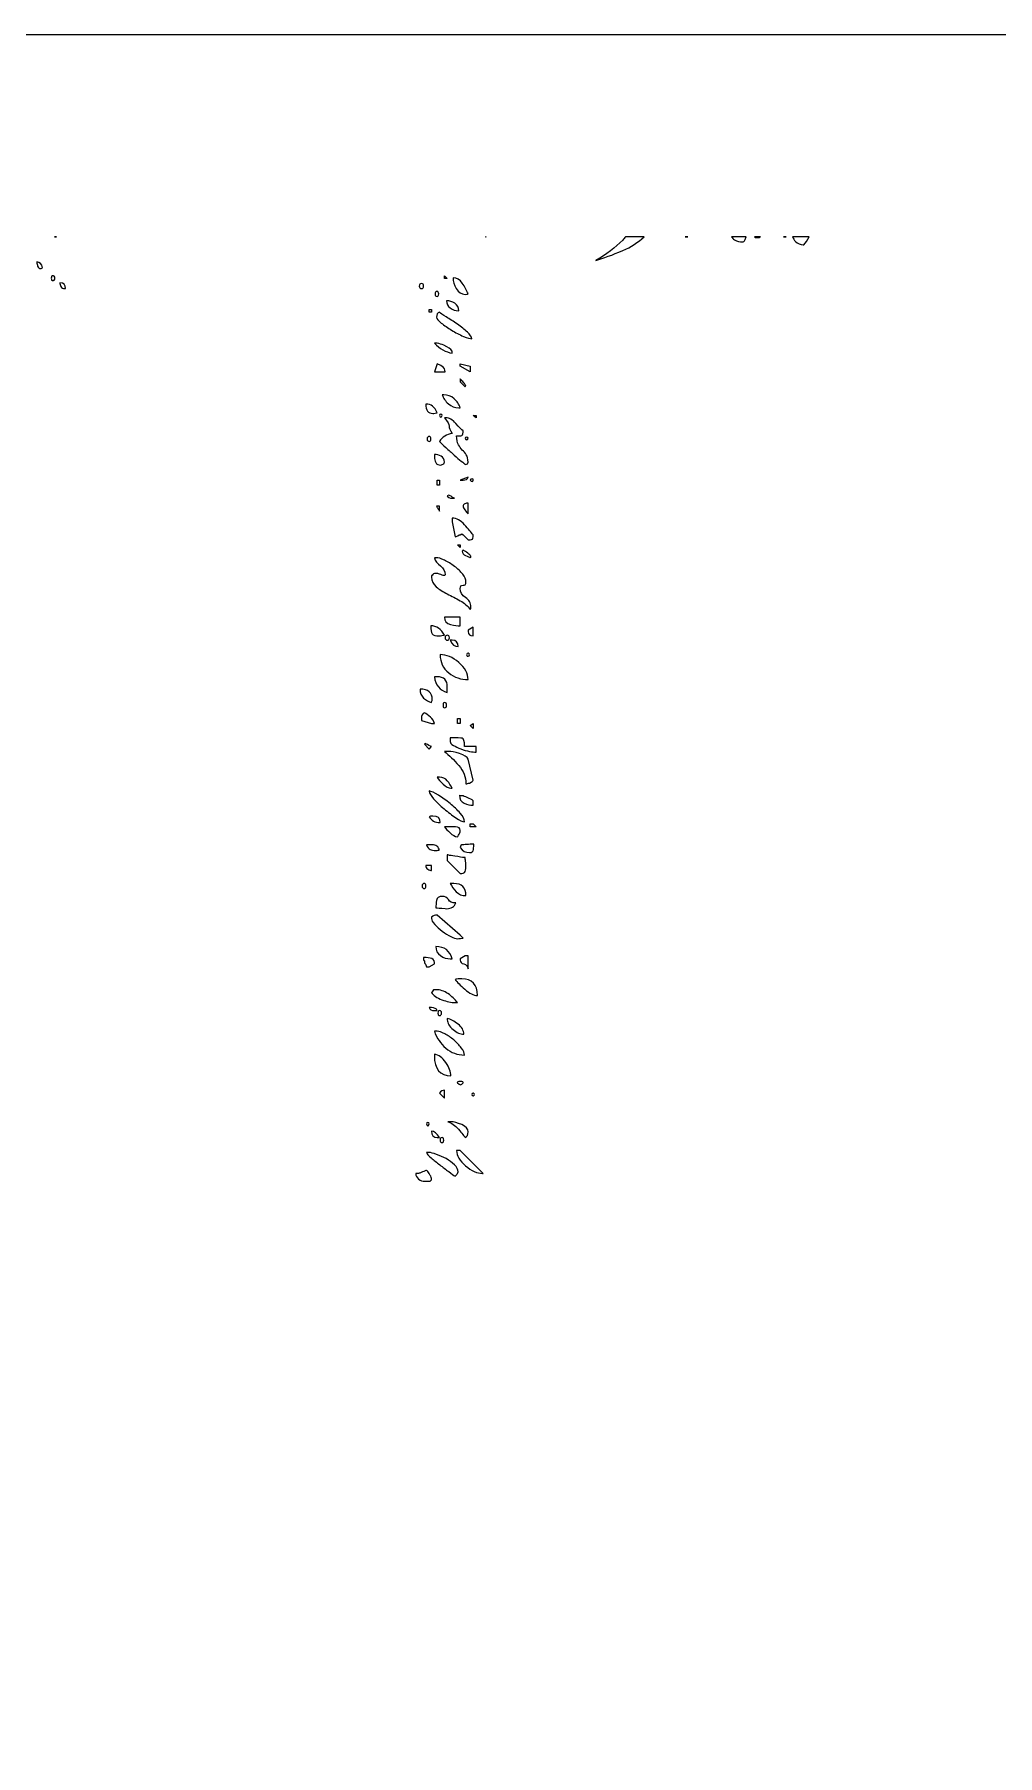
# Model space of a CAD drawing. Extents: x 915 to 2086, y -2344 to -655.
# Drawn here: x 1696.7 to 1814.8, y -866.4 to -655.3 of the extents above; entities that cross this region are included whole.
import ezdxf

# ---------------------------------------------------------------- set-up
doc = ezdxf.new("R2010")
doc.units = 0
doc.header["$MEASUREMENT"] = 0
doc.layers.add('Layer 1', color=7, linetype='Continuous')

# ---------------------------------------------------------------- blocks, each defined once
blk = doc.blocks.new('block 2')
at = {"layer": 'Layer 1', "lineweight": 0}
for points in [[(1746.98, -685.25), (1746.98, -684.9), (1747.34, -685.25), (1746.98, -685.25)], [(1745.13, -689.39), (1745.13, -689.04), (1745.4, -689.04), (1745.4, -689.39), (1745.13, -689.39)], [(1748.92, -695.99), (1748.92, -695.72), (1750.15, -695.99), (1750.15, -696.69), (1748.92, -695.99)], [(1750.86, -702.33), (1750.5, -702.06), (1750.86, -702.06), (1750.86, -702.33)], [(1746.1, -710.6), (1746.1, -709.98), (1746.37, -709.98), (1746.37, -710.6), (1746.1, -710.6)], [(1748.92, -717.91), (1748.92, -718.26), (1748.57, -717.91), (1748.92, -717.91)], [(1748.92, -739.2), (1748.92, -739.82), (1748.57, -739.82), (1748.57, -739.2), (1748.92, -739.2)], [(1750.5, -739.82), (1750.5, -740.44), (1750.15, -740.09), (1750.5, -739.82)], [(1750.15, -752.5), (1750.15, -752.14), (1750.5, -752.14), (1750.86, -752.5), (1750.15, -752.5)]]:
    blk.add_lwpolyline(points, dxfattribs=at)
for points, knots in [([(2085.86, -929.01), (2085.63, -928.87), (2085.41, -928.75), (2085.18, -928.61), (2085.18, -928.61), (2085.18, -716.49), (2085.18, -716.49), (2085.18, -682.75), (2057.73, -655.31), (2024, -655.31), (2024, -655.31), (976.9, -655.31), (976.9, -655.31), (943.16, -655.31), (915.72, -682.75), (915.72, -716.49), (915.72, -716.49), (915.72, -928.61), (915.72, -928.61), (915.49, -928.75), (915.27, -928.87), (915.04, -929.01), (915.04, -929.01), (915.28, -929.05), (915.72, -929.14), (915.72, -929.14), (915.72, -2282.96), (915.72, -2282.96), (915.72, -2316.7), (943.16, -2344.14), (976.9, -2344.14), (976.9, -2344.14), (2024, -2344.14), (2024, -2344.14), (2057.73, -2344.14), (2085.18, -2316.7), (2085.18, -2282.96), (2085.18, -2282.96), (2085.18, -929.14), (2085.18, -929.14), (2085.62, -929.05), (2085.86, -929.01), (2085.86, -929.01)], [0, 0, 0, 0, 1, 1, 1, 2, 2, 2, 3, 3, 3, 4, 4, 4, 5, 5, 5, 6, 6, 6, 7, 7, 7, 8, 8, 8, 9, 9, 9, 10, 10, 10, 11, 11, 11, 12, 12, 12, 13, 13, 13, 14, 14, 14, 14]), ([(1699.16, -680.13), (1699.16, -680.13), (1699.4, -680.13), (1699.4, -680.13), (1699.36, -680.13), (1699.32, -680.15), (1699.28, -680.15), (1699.24, -680.15), (1699.2, -680.13), (1699.16, -680.13)], [0, 0, 0, 0, 1, 1, 1, 2, 2, 2, 3, 3, 3, 3]), ([(1752.12, -680.13), (1752.11, -680.13), (1752.1, -680.15), (1752.09, -680.15), (1752.07, -680.15), (1752.04, -680.13), (1752.02, -680.13), (1752.02, -680.13), (1752.12, -680.13), (1752.12, -680.13)], [0, 0, 0, 0, 1, 1, 1, 2, 2, 2, 3, 3, 3, 3]), ([(1768.86, -680.54), (1768.99, -680.41), (1769.08, -680.27), (1769.21, -680.13), (1769.21, -680.13), (1771.48, -680.13), (1771.48, -680.13), (1770.74, -680.8), (1769.89, -681.38), (1768.86, -681.82), (1767.59, -682.35), (1766.49, -682.76), (1765.56, -683.05), (1766.85, -682.29), (1767.94, -681.45), (1768.86, -680.54)], [0, 0, 0, 0, 1, 1, 1, 2, 2, 2, 3, 3, 3, 4, 4, 4, 5, 5, 5, 5]), ([(1776.84, -680.13), (1776.83, -680.13), (1776.83, -680.15), (1776.82, -680.15), (1776.82, -680.15), (1776.56, -680.15), (1776.56, -680.15), (1776.54, -680.14), (1776.52, -680.14), (1776.5, -680.13), (1776.5, -680.13), (1776.84, -680.13), (1776.84, -680.13)], [0, 0, 0, 0, 1, 1, 1, 2, 2, 2, 3, 3, 3, 4, 4, 4, 4]), ([(1784.01, -680.13), (1783.96, -680.28), (1783.91, -680.42), (1783.86, -680.54), (1783.8, -680.69), (1783.69, -680.76), (1783.51, -680.76), (1783.22, -680.76), (1782.91, -680.68), (1782.59, -680.5), (1782.39, -680.39), (1782.31, -680.26), (1782.19, -680.13), (1782.19, -680.13), (1784.01, -680.13), (1784.01, -680.13)], [0, 0, 0, 0, 1, 1, 1, 2, 2, 2, 3, 3, 3, 4, 4, 4, 5, 5, 5, 5]), ([(1785.75, -680.13), (1785.74, -680.13), (1785.72, -680.14), (1785.71, -680.15), (1785.65, -680.21), (1785.59, -680.23), (1785.54, -680.23), (1785.54, -680.23), (1785.36, -680.23), (1785.36, -680.23), (1785.21, -680.23), (1785.1, -680.2), (1785.02, -680.13), (1785.02, -680.13), (1785.75, -680.13), (1785.75, -680.13)], [0, 0, 0, 0, 1, 1, 1, 2, 2, 2, 3, 3, 3, 4, 4, 4, 5, 5, 5, 5]), ([(1788.91, -680.13), (1788.91, -680.13), (1788.89, -680.15), (1788.88, -680.15), (1788.88, -680.15), (1788.62, -680.15), (1788.62, -680.15), (1788.61, -680.14), (1788.6, -680.13), (1788.6, -680.13), (1788.6, -680.13), (1788.91, -680.13), (1788.91, -680.13)], [0, 0, 0, 0, 1, 1, 1, 2, 2, 2, 3, 3, 3, 4, 4, 4, 4]), ([(1791.75, -680.13), (1791.53, -680.54), (1791.3, -680.89), (1791.08, -681.11), (1791.08, -681.11), (1790.99, -681.11), (1790.99, -681.11), (1790.64, -681.11), (1790.33, -680.98), (1790.07, -680.72), (1789.88, -680.53), (1789.78, -680.33), (1789.67, -680.13), (1789.67, -680.13), (1791.75, -680.13), (1791.75, -680.13)], [0, 0, 0, 0, 1, 1, 1, 2, 2, 2, 3, 3, 3, 4, 4, 4, 5, 5, 5, 5]), ([(1697.69, -683.93), (1697.69, -683.93), (1697.52, -684.02), (1697.52, -684.02), (1697.28, -684.02), (1697.14, -683.93), (1697.08, -683.75), (1697.02, -683.58), (1696.99, -683.4), (1696.99, -683.22), (1697.34, -683.22), (1697.58, -683.46), (1697.69, -683.93)], [0, 0, 0, 0, 1, 1, 1, 2, 2, 2, 3, 3, 3, 4, 4, 4, 4]), ([(1698.93, -684.9), (1699.1, -684.9), (1699.19, -685), (1699.19, -685.21), (1699.19, -685.41), (1699.1, -685.51), (1698.93, -685.51), (1698.81, -685.51), (1698.75, -685.41), (1698.75, -685.21), (1698.75, -685), (1698.81, -684.9), (1698.93, -684.9)], [0, 0, 0, 0, 1, 1, 1, 2, 2, 2, 3, 3, 3, 4, 4, 4, 4]), ([(1700.51, -686.48), (1700.51, -686.48), (1700.42, -686.48), (1700.42, -686.48), (1700.19, -686.48), (1700.03, -686.4), (1699.94, -686.22), (1699.85, -686.04), (1699.81, -685.9), (1699.81, -685.78), (1700.28, -685.78), (1700.51, -686.02), (1700.51, -686.48)], [0, 0, 0, 0, 1, 1, 1, 2, 2, 2, 3, 3, 3, 4, 4, 4, 4]), ([(1744.43, -686.17), (1744.43, -686.38), (1744.34, -686.48), (1744.17, -686.48), (1743.99, -686.48), (1743.9, -686.38), (1743.9, -686.17), (1743.9, -685.97), (1743.99, -685.87), (1744.17, -685.87), (1744.34, -685.87), (1744.43, -685.97), (1744.43, -686.17)], [0, 0, 0, 0, 1, 1, 1, 2, 2, 2, 3, 3, 3, 4, 4, 4, 4]), ([(1748.04, -685.16), (1748.51, -685.16), (1748.89, -685.38), (1749.18, -685.82), (1749.48, -686.26), (1749.71, -686.69), (1749.89, -687.1), (1749.83, -687.16), (1749.71, -687.19), (1749.54, -687.19), (1749.07, -687.19), (1748.7, -686.95), (1748.44, -686.48), (1748.17, -686.02), (1748.04, -685.57), (1748.04, -685.16)], [0, 0, 0, 0, 1, 1, 1, 2, 2, 2, 3, 3, 3, 4, 4, 4, 5, 5, 5, 5]), ([(1746.1, -687.45), (1745.93, -687.45), (1745.84, -687.35), (1745.84, -687.14), (1745.84, -686.94), (1745.93, -686.83), (1746.1, -686.83), (1746.22, -686.83), (1746.28, -686.94), (1746.28, -687.14), (1746.28, -687.35), (1746.22, -687.45), (1746.1, -687.45)], [0, 0, 0, 0, 1, 1, 1, 2, 2, 2, 3, 3, 3, 4, 4, 4, 4]), ([(1748.26, -688.29), (1748.58, -688.49), (1748.74, -688.8), (1748.74, -689.21), (1748.33, -689.21), (1747.98, -689.09), (1747.69, -688.86), (1747.39, -688.63), (1747.25, -688.33), (1747.25, -687.98), (1747.6, -687.98), (1747.94, -688.08), (1748.26, -688.29)], [0, 0, 0, 0, 1, 1, 1, 2, 2, 2, 3, 3, 3, 4, 4, 4, 4]), ([(1747.2, -689.96), (1747.64, -690.22), (1748.1, -690.52), (1748.57, -690.84), (1749.04, -691.16), (1749.45, -691.49), (1749.8, -691.81), (1750.15, -692.13), (1750.33, -692.41), (1750.33, -692.64), (1750.15, -692.64), (1749.81, -692.54), (1749.32, -692.34), (1748.82, -692.13), (1748.33, -691.88), (1747.86, -691.59), (1747.39, -691.3), (1746.97, -691), (1746.59, -690.71), (1746.21, -690.41), (1746.02, -690.18), (1746.02, -690), (1746.02, -689.65), (1746.13, -689.45), (1746.37, -689.39), (1746.48, -689.5), (1746.76, -689.69), (1747.2, -689.96)], [0, 0, 0, 0, 1, 1, 1, 2, 2, 2, 3, 3, 3, 4, 4, 4, 5, 5, 5, 6, 6, 6, 7, 7, 7, 8, 8, 8, 9, 9, 9, 9]), ([(1746.1, -693.17), (1746.4, -693.23), (1746.66, -693.32), (1746.9, -693.44), (1747.42, -693.67), (1747.78, -693.91), (1747.95, -694.14), (1747.95, -694.14), (1747.95, -694.4), (1747.95, -694.4), (1747.13, -694.29), (1746.4, -693.87), (1745.75, -693.17), (1745.75, -693.17), (1746.1, -693.17), (1746.1, -693.17)], [0, 0, 0, 0, 1, 1, 1, 2, 2, 2, 3, 3, 3, 4, 4, 4, 5, 5, 5, 5]), ([(1746.1, -695.72), (1746.28, -695.78), (1746.48, -695.89), (1746.72, -696.03), (1746.95, -696.18), (1747.07, -696.4), (1747.07, -696.69), (1747.07, -696.69), (1745.75, -696.69), (1745.75, -696.69), (1745.75, -696.69), (1746.1, -695.72), (1746.1, -695.72)], [0, 0, 0, 0, 1, 1, 1, 2, 2, 2, 3, 3, 3, 4, 4, 4, 4]), ([(1749.23, -697.88), (1749.37, -698.03), (1749.48, -698.16), (1749.54, -698.28), (1749.54, -698.28), (1749.62, -698.36), (1749.62, -698.36), (1749.62, -698.36), (1749.54, -698.54), (1749.54, -698.54), (1749.54, -698.54), (1748.92, -697.92), (1748.92, -697.92), (1748.92, -697.92), (1748.92, -697.57), (1748.92, -697.57), (1748.98, -697.63), (1749.08, -697.74), (1749.23, -697.88)], [0, 0, 0, 0, 1, 1, 1, 2, 2, 2, 3, 3, 3, 4, 4, 4, 5, 5, 5, 6, 6, 6, 6]), ([(1744.7, -700.65), (1745.34, -700.65), (1745.81, -701.01), (1746.1, -701.71), (1746.04, -701.71), (1745.96, -701.73), (1745.84, -701.75), (1745.72, -701.78), (1745.63, -701.8), (1745.58, -701.8), (1744.99, -701.8), (1744.7, -701.42), (1744.7, -700.65)], [0, 0, 0, 0, 1, 1, 1, 2, 2, 2, 3, 3, 3, 4, 4, 4, 4]), ([(1746.72, -699.51), (1746.72, -699.51), (1746.9, -699.51), (1746.9, -699.51), (1747.36, -699.51), (1747.79, -699.67), (1748.17, -699.99), (1748.55, -700.32), (1748.8, -700.68), (1748.92, -701.1), (1748.92, -701.1), (1748.74, -701.1), (1748.74, -701.1), (1748.27, -701.1), (1747.85, -700.93), (1747.47, -700.61), (1747.09, -700.29), (1746.84, -699.92), (1746.72, -699.51)], [0, 0, 0, 0, 1, 1, 1, 2, 2, 2, 3, 3, 3, 4, 4, 4, 5, 5, 5, 6, 6, 6, 6]), ([(1746.37, -702.06), (1746.37, -701.95), (1746.43, -701.89), (1746.54, -701.89), (1746.66, -701.89), (1746.72, -701.95), (1746.72, -702.06), (1746.6, -702.3), (1746.48, -702.3), (1746.37, -702.06)], [0, 0, 0, 0, 1, 1, 1, 2, 2, 2, 3, 3, 3, 3]), ([(1746.37, -705.23), (1746.72, -704.7), (1747.25, -704.38), (1747.95, -704.26), (1747.66, -703.85), (1747.52, -703.54), (1747.56, -703.34), (1747.58, -703.13), (1747.39, -702.8), (1746.98, -702.33), (1746.98, -702.33), (1747.16, -702.33), (1747.16, -702.33), (1747.57, -702.33), (1747.98, -702.56), (1748.39, -703.03), (1748.8, -703.5), (1749.1, -703.79), (1749.27, -703.91), (1749.27, -703.91), (1749.27, -704.09), (1749.27, -704.09), (1749.27, -704.38), (1749.18, -704.53), (1749.01, -704.53), (1748.83, -704.53), (1748.66, -704.53), (1748.48, -704.53), (1748.48, -705), (1748.55, -705.36), (1748.7, -705.63), (1748.85, -705.89), (1749.01, -706.11), (1749.18, -706.29), (1749.36, -706.46), (1749.52, -706.65), (1749.67, -706.86), (1749.81, -707.06), (1749.89, -707.37), (1749.89, -707.78), (1749.89, -707.96), (1749.77, -708.05), (1749.54, -708.05), (1749.48, -707.99), (1749.32, -707.86), (1749.05, -707.65), (1748.79, -707.44), (1748.49, -707.2), (1748.17, -706.9), (1747.85, -706.61), (1747.51, -706.3), (1747.16, -705.98), (1746.81, -705.66), (1746.54, -705.41), (1746.37, -705.23)], [0, 0, 0, 0, 1, 1, 1, 2, 2, 2, 3, 3, 3, 4, 4, 4, 5, 5, 5, 6, 6, 6, 7, 7, 7, 8, 8, 8, 9, 9, 9, 10, 10, 10, 11, 11, 11, 12, 12, 12, 13, 13, 13, 14, 14, 14, 15, 15, 15, 16, 16, 16, 17, 17, 17, 18, 18, 18, 18]), ([(1745.31, -704.92), (1745.31, -705.13), (1745.25, -705.23), (1745.13, -705.23), (1744.96, -705.23), (1744.87, -705.13), (1744.87, -704.92), (1744.87, -704.72), (1744.96, -704.62), (1745.13, -704.62), (1745.25, -704.62), (1745.31, -704.72), (1745.31, -704.92)], [0, 0, 0, 0, 1, 1, 1, 2, 2, 2, 3, 3, 3, 4, 4, 4, 4]), ([(1749.89, -704.88), (1749.77, -705.11), (1749.65, -705.11), (1749.54, -704.88), (1749.54, -704.76), (1749.59, -704.7), (1749.71, -704.7), (1749.83, -704.7), (1749.89, -704.76), (1749.89, -704.88)], [0, 0, 0, 0, 1, 1, 1, 2, 2, 2, 3, 3, 3, 3]), ([(1745.93, -707.83), (1745.81, -707.62), (1745.75, -707.4), (1745.75, -707.17), (1745.75, -707.17), (1745.75, -706.82), (1745.75, -706.82), (1746.04, -706.82), (1746.32, -706.89), (1746.59, -707.04), (1746.85, -707.18), (1746.98, -707.43), (1746.98, -707.78), (1746.98, -707.84), (1746.95, -707.9), (1746.9, -707.96), (1746.9, -707.96), (1746.72, -708.05), (1746.72, -708.05), (1746.72, -708.05), (1746.54, -708.14), (1746.54, -708.14), (1746.25, -708.14), (1746.04, -708.03), (1745.93, -707.83)], [0, 0, 0, 0, 1, 1, 1, 2, 2, 2, 3, 3, 3, 4, 4, 4, 5, 5, 5, 6, 6, 6, 7, 7, 7, 8, 8, 8, 8]), ([(1749.27, -709.98), (1749.27, -709.98), (1748.92, -709.98), (1748.92, -709.98), (1748.92, -709.98), (1749.89, -709.63), (1749.89, -709.63), (1749.83, -709.87), (1749.62, -709.98), (1749.27, -709.98)], [0, 0, 0, 0, 1, 1, 1, 2, 2, 2, 3, 3, 3, 3]), ([(1750.37, -710.16), (1750.29, -710.16), (1750.21, -710.1), (1750.15, -709.98), (1750.15, -709.87), (1750.23, -709.81), (1750.37, -709.81), (1750.52, -709.81), (1750.56, -709.87), (1750.5, -709.98), (1750.5, -710.1), (1750.46, -710.16), (1750.37, -710.16)], [0, 0, 0, 0, 1, 1, 1, 2, 2, 2, 3, 3, 3, 4, 4, 4, 4]), ([(1746.37, -713.15), (1746.37, -713.15), (1746.37, -713.77), (1746.37, -713.77), (1746.31, -713.65), (1746.25, -713.55), (1746.19, -713.46), (1746.13, -713.37), (1746.07, -713.27), (1746.02, -713.15), (1746.02, -713.15), (1746.37, -713.15), (1746.37, -713.15)], [0, 0, 0, 0, 1, 1, 1, 2, 2, 2, 3, 3, 3, 4, 4, 4, 4]), ([(1747.51, -711.83), (1747.51, -711.83), (1747.69, -711.92), (1747.69, -711.92), (1747.75, -711.92), (1747.83, -711.96), (1747.95, -712.05), (1748.07, -712.14), (1748.16, -712.19), (1748.22, -712.19), (1748.22, -712.19), (1747.95, -712.19), (1747.95, -712.19), (1747.6, -712.19), (1747.39, -712.1), (1747.34, -711.92), (1747.34, -711.92), (1747.51, -711.83), (1747.51, -711.83)], [0, 0, 0, 0, 1, 1, 1, 2, 2, 2, 3, 3, 3, 4, 4, 4, 5, 5, 5, 6, 6, 6, 6]), ([(1749.89, -712.8), (1749.89, -712.8), (1749.89, -714.12), (1749.89, -714.12), (1749.77, -714), (1749.64, -713.84), (1749.49, -713.63), (1749.35, -713.43), (1749.27, -713.27), (1749.27, -713.15), (1749.27, -713.04), (1749.35, -712.95), (1749.49, -712.89), (1749.64, -712.83), (1749.77, -712.8), (1749.89, -712.8)], [0, 0, 0, 0, 1, 1, 1, 2, 2, 2, 3, 3, 3, 4, 4, 4, 5, 5, 5, 5]), ([(1748.61, -716.81), (1748.46, -716.89), (1748.36, -716.94), (1748.3, -716.94), (1748.3, -716.94), (1747.95, -715.09), (1747.95, -715.09), (1747.95, -715.09), (1747.95, -714.65), (1747.95, -714.65), (1748.48, -714.65), (1748.98, -714.91), (1749.45, -715.44), (1749.92, -715.97), (1750.27, -716.38), (1750.5, -716.67), (1750.5, -716.67), (1750.5, -716.94), (1750.5, -716.94), (1750.5, -717.17), (1750.39, -717.29), (1750.15, -717.29), (1750.15, -717.29), (1749.89, -717.29), (1749.89, -717.29), (1749.89, -717.29), (1749.27, -716.67), (1749.27, -716.67), (1749.27, -716.67), (1749.1, -716.58), (1749.1, -716.58), (1749.1, -716.58), (1748.92, -716.67), (1748.92, -716.67), (1748.86, -716.67), (1748.76, -716.72), (1748.61, -716.81)], [0, 0, 0, 0, 1, 1, 1, 2, 2, 2, 3, 3, 3, 4, 4, 4, 5, 5, 5, 6, 6, 6, 7, 7, 7, 8, 8, 8, 9, 9, 9, 10, 10, 10, 11, 11, 11, 12, 12, 12, 12]), ([(1745.75, -721.43), (1745.75, -721.43), (1746.1, -721.43), (1746.1, -721.43), (1746.16, -721.43), (1746.31, -721.47), (1746.54, -721.56), (1746.78, -721.65), (1746.93, -721.69), (1746.98, -721.69), (1746.98, -721.69), (1747.07, -721.6), (1747.07, -721.6), (1747.07, -721.13), (1746.88, -720.76), (1746.5, -720.5), (1746.12, -720.24), (1745.87, -719.9), (1745.75, -719.49), (1745.75, -719.49), (1745.93, -719.49), (1745.93, -719.49), (1746.22, -719.49), (1746.57, -719.59), (1746.98, -719.8), (1747.39, -720), (1747.81, -720.25), (1748.22, -720.55), (1748.63, -720.84), (1748.96, -721.16), (1749.23, -721.51), (1749.49, -721.86), (1749.62, -722.19), (1749.62, -722.48), (1749.62, -722.77), (1749.51, -722.91), (1749.27, -722.88), (1749.04, -722.85), (1748.92, -722.98), (1748.92, -723.28), (1748.92, -723.74), (1749.14, -724.11), (1749.58, -724.38), (1750.02, -724.64), (1750.24, -725.04), (1750.24, -725.56), (1750.24, -725.56), (1750.24, -725.74), (1750.24, -725.74), (1750.24, -725.74), (1750.15, -725.83), (1750.15, -725.83), (1749.86, -725.42), (1749.45, -725.06), (1748.92, -724.77), (1748.39, -724.48), (1747.86, -724.2), (1747.34, -723.94), (1746.81, -723.67), (1746.35, -723.38), (1745.97, -723.05), (1745.59, -722.73), (1745.4, -722.34), (1745.4, -721.86), (1745.4, -721.86), (1745.4, -721.69), (1745.4, -721.69), (1745.46, -721.69), (1745.52, -721.65), (1745.58, -721.56), (1745.63, -721.47), (1745.69, -721.43), (1745.75, -721.43)], [0, 0, 0, 0, 1, 1, 1, 2, 2, 2, 3, 3, 3, 4, 4, 4, 5, 5, 5, 6, 6, 6, 7, 7, 7, 8, 8, 8, 9, 9, 9, 10, 10, 10, 11, 11, 11, 12, 12, 12, 13, 13, 13, 14, 14, 14, 15, 15, 15, 16, 16, 16, 17, 17, 17, 18, 18, 18, 19, 19, 19, 20, 20, 20, 21, 21, 21, 22, 22, 22, 23, 23, 23, 24, 24, 24, 24]), ([(1749.27, -718.52), (1749.33, -718.58), (1749.48, -718.68), (1749.71, -718.83), (1749.95, -718.98), (1750.09, -719.11), (1750.15, -719.23), (1750.15, -719.23), (1750.24, -719.31), (1750.24, -719.31), (1750.24, -719.43), (1750.21, -719.49), (1750.15, -719.49), (1750.03, -719.43), (1749.84, -719.34), (1749.58, -719.23), (1749.32, -719.11), (1749.18, -718.93), (1749.18, -718.7), (1749.24, -718.64), (1749.27, -718.58), (1749.27, -718.52)], [0, 0, 0, 0, 1, 1, 1, 2, 2, 2, 3, 3, 3, 4, 4, 4, 5, 5, 5, 6, 6, 6, 7, 7, 7, 7]), ([(1746.98, -729), (1746.93, -729), (1746.82, -729.01), (1746.68, -729.04), (1746.53, -729.07), (1746.43, -729.08), (1746.37, -729.08), (1745.9, -729.08), (1745.6, -729), (1745.49, -728.82), (1745.37, -728.64), (1745.31, -728.32), (1745.31, -727.85), (1746.02, -727.85), (1746.57, -728.23), (1746.98, -729)], [0, 0, 0, 0, 1, 1, 1, 2, 2, 2, 3, 3, 3, 4, 4, 4, 5, 5, 5, 5]), ([(1747.73, -727.67), (1747.23, -727.56), (1746.98, -727.26), (1746.98, -726.8), (1746.98, -726.8), (1748.92, -726.8), (1748.92, -726.8), (1748.92, -726.8), (1748.92, -727.85), (1748.92, -727.85), (1748.63, -727.85), (1748.23, -727.79), (1747.73, -727.67)], [0, 0, 0, 0, 1, 1, 1, 2, 2, 2, 3, 3, 3, 4, 4, 4, 4]), ([(1750.5, -728.03), (1750.5, -728.03), (1750.5, -729.08), (1750.5, -729.08), (1750.09, -729.08), (1749.89, -728.91), (1749.89, -728.56), (1749.89, -728.56), (1749.89, -728.38), (1749.89, -728.38), (1749.89, -728.38), (1750.5, -728.03), (1750.5, -728.03)], [0, 0, 0, 0, 1, 1, 1, 2, 2, 2, 3, 3, 3, 4, 4, 4, 4]), ([(1747.6, -729.3), (1747.6, -729.51), (1747.51, -729.61), (1747.34, -729.61), (1747.16, -729.61), (1747.07, -729.51), (1747.07, -729.3), (1747.07, -729.1), (1747.16, -729), (1747.34, -729), (1747.51, -729), (1747.6, -729.1), (1747.6, -729.3)], [0, 0, 0, 0, 1, 1, 1, 2, 2, 2, 3, 3, 3, 4, 4, 4, 4]), ([(1748.66, -730.4), (1748.24, -730.4), (1747.92, -730.14), (1747.69, -729.61), (1747.69, -729.61), (1747.95, -729.61), (1747.95, -729.61), (1748.42, -729.61), (1748.66, -729.87), (1748.66, -730.4)], [0, 0, 0, 0, 1, 1, 1, 2, 2, 2, 3, 3, 3, 3]), ([(1748.74, -732.34), (1749.51, -732.99), (1749.89, -733.69), (1749.89, -734.45), (1749.01, -734.45), (1748.22, -734.18), (1747.51, -733.62), (1746.81, -733.06), (1746.46, -732.31), (1746.46, -731.37), (1747.22, -731.37), (1747.98, -731.7), (1748.74, -732.34)], [0, 0, 0, 0, 1, 1, 1, 2, 2, 2, 3, 3, 3, 4, 4, 4, 4]), ([(1750.06, -731.42), (1750.06, -731.5), (1750, -731.55), (1749.89, -731.55), (1749.77, -731.61), (1749.71, -731.56), (1749.71, -731.42), (1749.71, -731.27), (1749.77, -731.19), (1749.89, -731.19), (1750, -731.25), (1750.06, -731.33), (1750.06, -731.42)], [0, 0, 0, 0, 1, 1, 1, 2, 2, 2, 3, 3, 3, 4, 4, 4, 4]), ([(1747.34, -735.33), (1747.34, -735.33), (1747.34, -736.04), (1747.34, -736.04), (1746.4, -735.74), (1745.87, -735.1), (1745.75, -734.1), (1745.75, -734.1), (1746.1, -734.1), (1746.1, -734.1), (1746.93, -734.1), (1747.34, -734.51), (1747.34, -735.33)], [0, 0, 0, 0, 1, 1, 1, 2, 2, 2, 3, 3, 3, 4, 4, 4, 4]), ([(1745.49, -736.92), (1745.49, -736.98), (1745.47, -737.04), (1745.44, -737.09), (1745.41, -737.15), (1745.4, -737.21), (1745.4, -737.27), (1745.05, -737.15), (1744.72, -736.96), (1744.43, -736.7), (1744.14, -736.43), (1743.99, -736.07), (1743.99, -735.6), (1744.99, -735.6), (1745.49, -736.04), (1745.49, -736.92)], [0, 0, 0, 0, 1, 1, 1, 2, 2, 2, 3, 3, 3, 4, 4, 4, 5, 5, 5, 5]), ([(1744.17, -739.2), (1744.17, -738.85), (1744.28, -738.62), (1744.52, -738.5), (1744.75, -738.62), (1745, -738.8), (1745.27, -739.03), (1745.53, -739.26), (1745.69, -739.53), (1745.75, -739.82), (1745.75, -739.82), (1745.4, -739.82), (1745.4, -739.82), (1745.4, -739.82), (1744.17, -739.47), (1744.17, -739.47), (1744.17, -739.47), (1744.17, -739.2), (1744.17, -739.2)], [0, 0, 0, 0, 1, 1, 1, 2, 2, 2, 3, 3, 3, 4, 4, 4, 5, 5, 5, 6, 6, 6, 6]), ([(1746.81, -737.58), (1746.81, -737.37), (1746.86, -737.27), (1746.98, -737.27), (1747.16, -737.27), (1747.25, -737.37), (1747.25, -737.58), (1747.25, -737.78), (1747.16, -737.89), (1746.98, -737.89), (1746.86, -737.89), (1746.81, -737.78), (1746.81, -737.58)], [0, 0, 0, 0, 1, 1, 1, 2, 2, 2, 3, 3, 3, 4, 4, 4, 4]), ([(1744.61, -742.28), (1744.61, -742.28), (1744.78, -742.37), (1744.78, -742.37), (1744.84, -742.37), (1744.94, -742.42), (1745.09, -742.51), (1745.24, -742.59), (1745.34, -742.64), (1745.4, -742.64), (1745.4, -742.64), (1745.13, -742.99), (1745.13, -742.99), (1745.13, -742.99), (1744.52, -742.37), (1744.52, -742.37), (1744.52, -742.37), (1744.61, -742.28), (1744.61, -742.28)], [0, 0, 0, 0, 1, 1, 1, 2, 2, 2, 3, 3, 3, 4, 4, 4, 5, 5, 5, 6, 6, 6, 6]), ([(1750.86, -742.64), (1750.86, -742.64), (1750.86, -743.34), (1750.86, -743.34), (1750.68, -743.34), (1750.42, -743.31), (1750.06, -743.25), (1749.71, -743.19), (1749.36, -743.09), (1749.01, -742.94), (1748.66, -742.8), (1748.35, -742.65), (1748.08, -742.51), (1747.82, -742.36), (1747.69, -742.2), (1747.69, -742.02), (1747.69, -742.02), (1747.69, -741.58), (1747.69, -741.58), (1748.51, -741.58), (1749.01, -741.6), (1749.18, -741.62), (1749.36, -741.66), (1749.45, -741.99), (1749.45, -742.64), (1749.45, -742.64), (1750.86, -742.64), (1750.86, -742.64)], [0, 0, 0, 0, 1, 1, 1, 2, 2, 2, 3, 3, 3, 4, 4, 4, 5, 5, 5, 6, 6, 6, 7, 7, 7, 8, 8, 8, 9, 9, 9, 9]), ([(1750.06, -747.13), (1749.89, -747.18), (1749.74, -747.22), (1749.62, -747.22), (1749.62, -746.39), (1749.33, -745.65), (1748.74, -744.97), (1748.16, -744.29), (1747.57, -743.72), (1746.98, -743.25), (1746.98, -743.25), (1747.51, -743.25), (1747.51, -743.25), (1747.81, -743.25), (1748.24, -743.34), (1748.83, -743.52), (1749.42, -743.7), (1749.77, -743.93), (1749.89, -744.22), (1749.89, -744.22), (1750.5, -746.77), (1750.5, -746.77), (1750.5, -746.89), (1750.36, -747.01), (1750.06, -747.13)], [0, 0, 0, 0, 1, 1, 1, 2, 2, 2, 3, 3, 3, 4, 4, 4, 5, 5, 5, 6, 6, 6, 7, 7, 7, 8, 8, 8, 8]), ([(1747.95, -747.74), (1747.95, -747.74), (1747.78, -747.74), (1747.78, -747.74), (1747.48, -747.74), (1747.16, -747.58), (1746.81, -747.26), (1746.46, -746.94), (1746.22, -746.66), (1746.1, -746.42), (1746.1, -746.42), (1746.37, -746.42), (1746.37, -746.42), (1746.78, -746.42), (1747.1, -746.57), (1747.34, -746.86), (1747.57, -747.16), (1747.78, -747.45), (1747.95, -747.74)], [0, 0, 0, 0, 1, 1, 1, 2, 2, 2, 3, 3, 3, 4, 4, 4, 5, 5, 5, 6, 6, 6, 6]), ([(1746.24, -748.62), (1746.73, -748.92), (1747.22, -749.25), (1747.69, -749.64), (1748.16, -750.02), (1748.57, -750.42), (1748.92, -750.82), (1749.27, -751.23), (1749.45, -751.59), (1749.45, -751.88), (1749.21, -751.88), (1748.86, -751.72), (1748.39, -751.4), (1747.92, -751.07), (1747.44, -750.71), (1746.94, -750.29), (1746.44, -749.89), (1746.02, -749.47), (1745.66, -749.06), (1745.31, -748.65), (1745.13, -748.36), (1745.13, -748.18), (1745.13, -748.18), (1745.13, -748.09), (1745.13, -748.09), (1745.37, -748.15), (1745.74, -748.33), (1746.24, -748.62)], [0, 0, 0, 0, 1, 1, 1, 2, 2, 2, 3, 3, 3, 4, 4, 4, 5, 5, 5, 6, 6, 6, 7, 7, 7, 8, 8, 8, 9, 9, 9, 9]), ([(1749.4, -749.59), (1749.02, -749.41), (1748.83, -749.09), (1748.83, -748.62), (1748.89, -748.68), (1748.95, -748.71), (1749.01, -748.71), (1749.01, -748.71), (1749.27, -748.71), (1749.27, -748.71), (1749.45, -748.77), (1749.7, -748.87), (1750.02, -749.02), (1750.34, -749.17), (1750.5, -749.27), (1750.5, -749.33), (1750.5, -749.33), (1750.5, -749.85), (1750.5, -749.85), (1750.15, -749.85), (1749.79, -749.77), (1749.4, -749.59)], [0, 0, 0, 0, 1, 1, 1, 2, 2, 2, 3, 3, 3, 4, 4, 4, 5, 5, 5, 6, 6, 6, 7, 7, 7, 7]), ([(1745.58, -751.18), (1746.16, -751.18), (1746.46, -751.44), (1746.46, -751.97), (1745.81, -751.97), (1745.37, -751.73), (1745.13, -751.26), (1745.19, -751.21), (1745.34, -751.18), (1745.58, -751.18)], [0, 0, 0, 0, 1, 1, 1, 2, 2, 2, 3, 3, 3, 3]), ([(1746.98, -752.5), (1746.98, -752.5), (1747.51, -752.5), (1747.51, -752.5), (1747.69, -752.5), (1747.97, -752.5), (1748.35, -752.5), (1748.73, -752.5), (1748.92, -752.64), (1748.92, -752.94), (1748.92, -752.94), (1748.92, -753.11), (1748.92, -753.11), (1748.92, -753.17), (1748.88, -753.27), (1748.79, -753.42), (1748.7, -753.57), (1748.63, -753.67), (1748.57, -753.73), (1748.27, -753.67), (1747.98, -753.51), (1747.69, -753.24), (1747.39, -752.98), (1747.16, -752.73), (1746.98, -752.5)], [0, 0, 0, 0, 1, 1, 1, 2, 2, 2, 3, 3, 3, 4, 4, 4, 5, 5, 5, 6, 6, 6, 7, 7, 7, 8, 8, 8, 8]), ([(1745.31, -754.7), (1745.55, -754.7), (1745.75, -754.73), (1745.93, -754.79), (1746.1, -754.84), (1746.25, -755.02), (1746.37, -755.31), (1746.31, -755.37), (1746.16, -755.4), (1745.93, -755.4), (1745.63, -755.4), (1745.4, -755.36), (1745.22, -755.27), (1745.05, -755.18), (1744.9, -754.99), (1744.78, -754.7), (1744.78, -754.7), (1745.31, -754.7), (1745.31, -754.7)], [0, 0, 0, 0, 1, 1, 1, 2, 2, 2, 3, 3, 3, 4, 4, 4, 5, 5, 5, 6, 6, 6, 6]), ([(1748.92, -755.05), (1748.92, -754.81), (1749.04, -754.7), (1749.27, -754.7), (1749.39, -754.7), (1749.61, -754.68), (1749.93, -754.65), (1750.25, -754.62), (1750.47, -754.61), (1750.59, -754.61), (1750.59, -754.79), (1750.58, -755), (1750.55, -755.27), (1750.52, -755.53), (1750.36, -755.66), (1750.06, -755.66), (1749.59, -755.66), (1749.21, -755.46), (1748.92, -755.05)], [0, 0, 0, 0, 1, 1, 1, 2, 2, 2, 3, 3, 3, 4, 4, 4, 5, 5, 5, 6, 6, 6, 6]), ([(1745.4, -757.25), (1745.4, -757.25), (1745.4, -757.86), (1745.4, -757.86), (1745.28, -757.86), (1745.13, -757.81), (1744.96, -757.69), (1744.78, -757.57), (1744.7, -757.42), (1744.7, -757.25), (1744.7, -757.25), (1745.4, -757.25), (1745.4, -757.25)], [0, 0, 0, 0, 1, 1, 1, 2, 2, 2, 3, 3, 3, 4, 4, 4, 4]), ([(1747.34, -755.93), (1747.39, -755.93), (1747.45, -755.94), (1747.51, -755.97), (1747.57, -756), (1747.63, -756.02), (1747.69, -756.02), (1747.81, -756.02), (1748.11, -756.06), (1748.61, -756.15), (1749.11, -756.24), (1749.42, -756.28), (1749.54, -756.28), (1749.54, -756.4), (1749.55, -756.55), (1749.58, -756.72), (1749.61, -756.89), (1749.62, -757.01), (1749.62, -757.07), (1749.62, -757.31), (1749.61, -757.56), (1749.58, -757.82), (1749.55, -758.08), (1749.39, -758.22), (1749.1, -758.22), (1749.1, -758.22), (1748.92, -758.22), (1748.92, -758.22), (1748.92, -758.22), (1747.34, -756.63), (1747.34, -756.63), (1747.34, -756.63), (1747.34, -755.93), (1747.34, -755.93)], [0, 0, 0, 0, 1, 1, 1, 2, 2, 2, 3, 3, 3, 4, 4, 4, 5, 5, 5, 6, 6, 6, 7, 7, 7, 8, 8, 8, 9, 9, 9, 10, 10, 10, 11, 11, 11, 11]), ([(1744.52, -760.07), (1744.34, -760.07), (1744.25, -759.96), (1744.25, -759.76), (1744.25, -759.55), (1744.34, -759.45), (1744.52, -759.45), (1744.64, -759.45), (1744.7, -759.55), (1744.7, -759.76), (1744.7, -759.96), (1744.64, -760.07), (1744.52, -760.07)], [0, 0, 0, 0, 1, 1, 1, 2, 2, 2, 3, 3, 3, 4, 4, 4, 4]), ([(1748.13, -759.45), (1749.12, -759.45), (1749.62, -759.95), (1749.62, -760.94), (1749.15, -760.94), (1748.76, -760.79), (1748.44, -760.46), (1748.11, -760.14), (1747.86, -759.8), (1747.69, -759.45), (1747.69, -759.45), (1748.13, -759.45), (1748.13, -759.45)], [0, 0, 0, 0, 1, 1, 1, 2, 2, 2, 3, 3, 3, 4, 4, 4, 4]), ([(1747.47, -761.43), (1747.61, -761.69), (1747.92, -761.83), (1748.39, -761.83), (1748.39, -761.83), (1748.3, -762), (1748.3, -762), (1748.07, -762.41), (1747.66, -762.59), (1747.07, -762.53), (1746.48, -762.47), (1746.1, -762.44), (1745.93, -762.44), (1745.93, -762.15), (1745.96, -761.84), (1746.02, -761.52), (1746.07, -761.19), (1746.31, -761.03), (1746.72, -761.03), (1747.07, -761.03), (1747.32, -761.17), (1747.47, -761.43)], [0, 0, 0, 0, 1, 1, 1, 2, 2, 2, 3, 3, 3, 4, 4, 4, 5, 5, 5, 6, 6, 6, 7, 7, 7, 7]), ([(1746.1, -763.32), (1746.1, -763.32), (1748.92, -765.79), (1748.92, -765.79), (1748.92, -765.79), (1749.27, -766.14), (1749.27, -766.14), (1749.21, -766.14), (1749.11, -766.15), (1748.96, -766.18), (1748.82, -766.21), (1748.69, -766.22), (1748.57, -766.22), (1748.39, -766.22), (1748.13, -766.14), (1747.78, -765.96), (1747.42, -765.79), (1747.07, -765.56), (1746.72, -765.3), (1746.37, -765.04), (1746.06, -764.76), (1745.79, -764.46), (1745.53, -764.17), (1745.4, -763.94), (1745.4, -763.76), (1745.4, -763.76), (1745.4, -763.59), (1745.4, -763.59), (1745.58, -763.41), (1745.81, -763.32), (1746.1, -763.32)], [0, 0, 0, 0, 1, 1, 1, 2, 2, 2, 3, 3, 3, 4, 4, 4, 5, 5, 5, 6, 6, 6, 7, 7, 7, 8, 8, 8, 9, 9, 9, 10, 10, 10, 10]), ([(1747.95, -768.69), (1747.95, -768.69), (1747.69, -768.69), (1747.69, -768.69), (1747.28, -768.69), (1746.88, -768.56), (1746.5, -768.3), (1746.12, -768.03), (1745.93, -767.66), (1745.93, -767.19), (1746.98, -767.19), (1747.66, -767.69), (1747.95, -768.69)], [0, 0, 0, 0, 1, 1, 1, 2, 2, 2, 3, 3, 3, 4, 4, 4, 4]), ([(1749.89, -768.34), (1749.89, -768.34), (1749.89, -769.92), (1749.89, -769.92), (1749.83, -769.57), (1749.65, -769.37), (1749.36, -769.31), (1749.07, -769.25), (1748.92, -769.1), (1748.92, -768.87), (1748.92, -768.87), (1748.92, -768.69), (1748.92, -768.69), (1748.92, -768.69), (1749.54, -768.34), (1749.54, -768.34), (1749.54, -768.34), (1749.89, -768.34), (1749.89, -768.34)], [0, 0, 0, 0, 1, 1, 1, 2, 2, 2, 3, 3, 3, 4, 4, 4, 5, 5, 5, 6, 6, 6, 6]), ([(1745.22, -768.6), (1745.58, -768.66), (1745.75, -768.84), (1745.75, -769.13), (1745.75, -769.13), (1745.75, -769.31), (1745.75, -769.31), (1745.75, -769.31), (1745.13, -769.66), (1745.13, -769.66), (1745.13, -769.66), (1744.78, -769.66), (1744.78, -769.66), (1744.78, -769.6), (1744.74, -769.5), (1744.65, -769.35), (1744.56, -769.21), (1744.52, -769.07), (1744.52, -768.95), (1744.46, -768.95), (1744.43, -768.9), (1744.43, -768.78), (1744.43, -768.66), (1744.43, -768.57), (1744.43, -768.51), (1744.61, -768.51), (1744.87, -768.55), (1745.22, -768.6)], [0, 0, 0, 0, 1, 1, 1, 2, 2, 2, 3, 3, 3, 4, 4, 4, 5, 5, 5, 6, 6, 6, 7, 7, 7, 8, 8, 8, 9, 9, 9, 9]), ([(1745.93, -772.48), (1746.46, -772.48), (1746.95, -772.64), (1747.42, -772.96), (1747.89, -773.28), (1748.27, -773.65), (1748.57, -774.06), (1748.57, -774.06), (1748.3, -774.06), (1748.3, -774.06), (1747.83, -774.06), (1747.29, -773.94), (1746.68, -773.71), (1746.06, -773.47), (1745.63, -773.18), (1745.4, -772.83), (1745.46, -772.77), (1745.52, -772.69), (1745.58, -772.61), (1745.63, -772.52), (1745.69, -772.48), (1745.75, -772.48), (1745.75, -772.48), (1745.93, -772.48), (1745.93, -772.48)], [0, 0, 0, 0, 1, 1, 1, 2, 2, 2, 3, 3, 3, 4, 4, 4, 5, 5, 5, 6, 6, 6, 7, 7, 7, 8, 8, 8, 8]), ([(1749.49, -772.43), (1748.93, -771.93), (1748.54, -771.54), (1748.3, -771.24), (1748.36, -771.18), (1748.48, -771.16), (1748.66, -771.16), (1748.83, -771.16), (1748.98, -771.16), (1749.1, -771.16), (1750.39, -771.16), (1751.03, -771.83), (1751.03, -773.18), (1750.56, -773.18), (1750.05, -772.93), (1749.49, -772.43)], [0, 0, 0, 0, 1, 1, 1, 2, 2, 2, 3, 3, 3, 4, 4, 4, 5, 5, 5, 5]), ([(1746.1, -775.03), (1746.1, -775.03), (1745.75, -775.03), (1745.75, -775.03), (1745.4, -775.03), (1745.19, -774.91), (1745.13, -774.68), (1745.13, -774.68), (1745.4, -774.68), (1745.4, -774.68), (1745.75, -774.68), (1745.99, -774.79), (1746.1, -775.03)], [0, 0, 0, 0, 1, 1, 1, 2, 2, 2, 3, 3, 3, 4, 4, 4, 4]), ([(1746.19, -775.34), (1746.19, -775.13), (1746.25, -775.03), (1746.37, -775.03), (1746.54, -775.03), (1746.63, -775.13), (1746.63, -775.34), (1746.63, -775.54), (1746.54, -775.64), (1746.37, -775.64), (1746.25, -775.64), (1746.19, -775.54), (1746.19, -775.34)], [0, 0, 0, 0, 1, 1, 1, 2, 2, 2, 3, 3, 3, 4, 4, 4, 4]), ([(1748.04, -777.36), (1747.57, -776.98), (1747.34, -776.58), (1747.34, -776.17), (1747.34, -776.17), (1747.34, -776), (1747.34, -776), (1747.75, -776.12), (1748.19, -776.35), (1748.66, -776.7), (1749.12, -777.05), (1749.36, -777.46), (1749.36, -777.93), (1748.95, -777.93), (1748.51, -777.74), (1748.04, -777.36)], [0, 0, 0, 0, 1, 1, 1, 2, 2, 2, 3, 3, 3, 4, 4, 4, 5, 5, 5, 5]), ([(1747.16, -779.65), (1746.51, -779.09), (1746.04, -778.4), (1745.75, -777.58), (1745.75, -777.58), (1746.1, -777.58), (1746.1, -777.58), (1746.34, -777.58), (1746.64, -777.68), (1747.03, -777.89), (1747.41, -778.09), (1747.78, -778.34), (1748.13, -778.64), (1748.48, -778.93), (1748.79, -779.25), (1749.05, -779.6), (1749.32, -779.96), (1749.45, -780.25), (1749.45, -780.49), (1748.57, -780.49), (1747.81, -780.21), (1747.16, -779.65)], [0, 0, 0, 0, 1, 1, 1, 2, 2, 2, 3, 3, 3, 4, 4, 4, 5, 5, 5, 6, 6, 6, 7, 7, 7, 7]), ([(1745.75, -780.57), (1745.75, -780.57), (1745.75, -780.4), (1745.75, -780.4), (1746.28, -780.46), (1746.75, -780.79), (1747.16, -781.41), (1747.57, -782.02), (1747.78, -782.57), (1747.78, -783.04), (1746.43, -783.04), (1745.75, -782.22), (1745.75, -780.57)], [0, 0, 0, 0, 1, 1, 1, 2, 2, 2, 3, 3, 3, 4, 4, 4, 4]), ([(1746.37, -785.15), (1746.54, -784.92), (1746.75, -784.8), (1746.98, -784.8), (1746.98, -784.8), (1746.98, -785.77), (1746.98, -785.77), (1746.98, -785.77), (1746.37, -785.15), (1746.37, -785.15)], [0, 0, 0, 0, 1, 1, 1, 2, 2, 2, 3, 3, 3, 3]), ([(1749.27, -783.92), (1749.1, -784.21), (1748.86, -784.21), (1748.57, -783.92), (1748.51, -783.8), (1748.63, -783.74), (1748.92, -783.74), (1749.21, -783.74), (1749.33, -783.8), (1749.27, -783.92)], [0, 0, 0, 0, 1, 1, 1, 2, 2, 2, 3, 3, 3, 3]), ([(1750.5, -785.5), (1750.39, -785.5), (1750.33, -785.45), (1750.33, -785.33), (1750.33, -785.21), (1750.39, -785.15), (1750.5, -785.15), (1750.74, -785.27), (1750.74, -785.39), (1750.5, -785.5)], [0, 0, 0, 0, 1, 1, 1, 2, 2, 2, 3, 3, 3, 3]), ([(1745.13, -788.93), (1745.02, -789.29), (1744.9, -789.29), (1744.78, -788.93), (1744.78, -788.82), (1744.84, -788.76), (1744.96, -788.76), (1745.08, -788.76), (1745.13, -788.82), (1745.13, -788.93)], [0, 0, 0, 0, 1, 1, 1, 2, 2, 2, 3, 3, 3, 3]), ([(1747.78, -788.67), (1748.13, -788.67), (1748.57, -788.79), (1749.1, -789.02), (1749.62, -789.26), (1749.89, -789.55), (1749.89, -789.9), (1749.89, -790.25), (1749.77, -790.49), (1749.54, -790.61), (1749.42, -790.43), (1749.14, -790.09), (1748.7, -789.59), (1748.26, -789.1), (1747.83, -788.79), (1747.42, -788.67), (1747.42, -788.67), (1747.78, -788.67), (1747.78, -788.67)], [0, 0, 0, 0, 1, 1, 1, 2, 2, 2, 3, 3, 3, 4, 4, 4, 5, 5, 5, 6, 6, 6, 6]), ([(1746.37, -790.61), (1746.37, -790.61), (1746.1, -790.61), (1746.1, -790.61), (1745.63, -790.61), (1745.4, -790.34), (1745.4, -789.82), (1745.75, -789.82), (1746.07, -790.08), (1746.37, -790.61)], [0, 0, 0, 0, 1, 1, 1, 2, 2, 2, 3, 3, 3, 3]), ([(1746.9, -790.92), (1746.9, -791.12), (1746.84, -791.22), (1746.72, -791.22), (1746.54, -791.22), (1746.46, -791.12), (1746.46, -790.92), (1746.46, -790.71), (1746.54, -790.61), (1746.72, -790.61), (1746.84, -790.61), (1746.9, -790.71), (1746.9, -790.92)], [0, 0, 0, 0, 1, 1, 1, 2, 2, 2, 3, 3, 3, 4, 4, 4, 4]), ([(1745.36, -793.11), (1745.03, -792.85), (1744.84, -792.63), (1744.78, -792.45), (1744.78, -792.45), (1745.13, -792.45), (1745.13, -792.45), (1745.31, -792.45), (1745.6, -792.53), (1746.02, -792.68), (1746.43, -792.82), (1746.82, -793), (1747.2, -793.2), (1747.58, -793.41), (1747.92, -793.66), (1748.22, -793.95), (1748.51, -794.25), (1748.66, -794.54), (1748.66, -794.83), (1748.66, -794.83), (1748.57, -795.01), (1748.57, -795.01), (1748.57, -795.07), (1748.48, -795.18), (1748.3, -795.36), (1748.13, -795.24), (1747.86, -795.05), (1747.51, -794.79), (1747.16, -794.53), (1746.79, -794.25), (1746.41, -793.95), (1746.03, -793.66), (1745.68, -793.38), (1745.36, -793.11)], [0, 0, 0, 0, 1, 1, 1, 2, 2, 2, 3, 3, 3, 4, 4, 4, 5, 5, 5, 6, 6, 6, 7, 7, 7, 8, 8, 8, 9, 9, 9, 10, 10, 10, 11, 11, 11, 11]), ([(1748.48, -792.19), (1748.48, -792.19), (1748.92, -792.19), (1748.92, -792.19), (1748.92, -792.19), (1751.74, -795.01), (1751.74, -795.01), (1751.74, -795.01), (1751.65, -795.01), (1751.65, -795.01), (1751, -795.01), (1750.31, -794.7), (1749.58, -794.08), (1748.85, -793.47), (1748.48, -792.84), (1748.48, -792.19)], [0, 0, 0, 0, 1, 1, 1, 2, 2, 2, 3, 3, 3, 4, 4, 4, 5, 5, 5, 5]), ([(1744.3, -794.83), (1744.56, -794.72), (1744.72, -794.66), (1744.78, -794.66), (1744.84, -794.66), (1744.9, -794.7), (1744.96, -794.79), (1745.02, -794.87), (1745.08, -794.95), (1745.13, -795.01), (1745.13, -795.12), (1745.19, -795.24), (1745.31, -795.36), (1745.37, -795.48), (1745.4, -795.57), (1745.4, -795.63), (1745.4, -795.86), (1745.3, -795.97), (1745.09, -795.97), (1744.88, -795.97), (1744.72, -795.97), (1744.61, -795.97), (1744.31, -795.97), (1744.05, -795.89), (1743.82, -795.71), (1743.58, -795.54), (1743.46, -795.3), (1743.46, -795.01), (1743.46, -795.01), (1743.82, -795.01), (1743.82, -795.01), (1743.87, -795.01), (1744.03, -794.95), (1744.3, -794.83)], [0, 0, 0, 0, 1, 1, 1, 2, 2, 2, 3, 3, 3, 4, 4, 4, 5, 5, 5, 6, 6, 6, 7, 7, 7, 8, 8, 8, 9, 9, 9, 10, 10, 10, 11, 11, 11, 11])]:
    blk.add_open_spline(points, degree=3, knots=knots, dxfattribs=at)

msp = doc.modelspace()

# ---------------------------------------------------------------- block references
at = {"layer": 'Layer 1'}
msp.add_blockref('block 2', (0, 0), dxfattribs=at)

doc.saveas('drawing.dxf')
